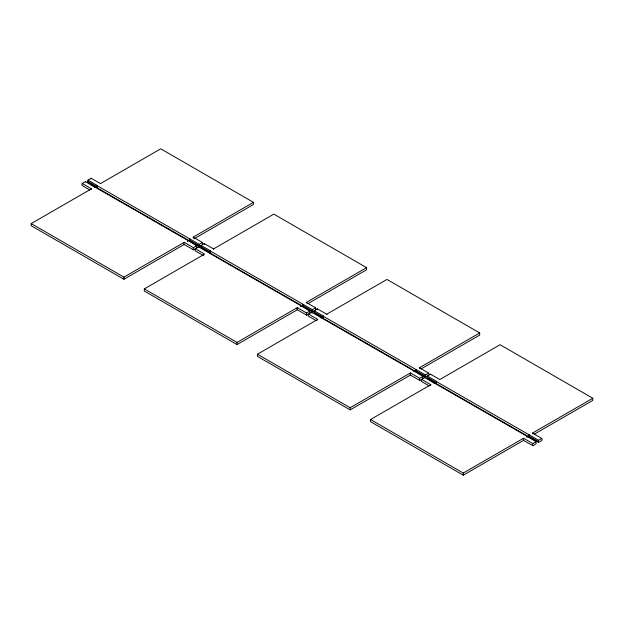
<?xml version="1.0" encoding="UTF-8"?>
<svg xmlns="http://www.w3.org/2000/svg" width="624" height="624" viewBox="0 0 624 624"><rect width="100%" height="100%" fill="white"/><g stroke="black" fill="none" stroke-linecap="round" stroke-linejoin="round"><path stroke-width="0.94" d="M87.968 180.118L97.235 185.476L96.993 187.754L87.968 182.263L87.968 180.118L91.174 178.269L100.448 183.62L160.742 148.808L253.453 202.34L253.453 204.485L194.002 238.805M97.235 187.613L97.235 185.476M213.751 249.335A2.621 1.513 -60 0 0 213.564 248.921L204.29 243.571L199.228 246.496L189.953 241.145L189.766 239.624L189.953 239L199.228 244.358L202.441 242.502A2.621 1.513 -60 0 1 202.441 244.639M187.606 240.88L187.668 241.394L187.668 240.326L196.693 245.817L196.693 247.962M199.228 246.496L199.228 244.358M210.35 252.923L201.084 247.564L201.084 245.427L210.35 250.778L210.101 253.063L210.35 250.778M326.867 314.644A2.621 1.513 -60 0 0 326.68 314.231L317.405 308.88L312.343 311.805L303.069 306.446L302.882 304.933L303.069 304.309L312.343 309.66L315.549 307.811A2.621 1.513 -60 0 1 315.549 309.949M312.343 311.805L312.343 309.66M323.466 318.224L314.192 312.874L314.192 310.729L323.466 316.087L323.216 318.373L323.466 316.087M534.183 434.242L592.8 400.397L592.8 398.26L500.081 344.729L439.795 379.54L430.521 374.182L425.459 377.107L416.185 371.756L415.997 370.235L416.185 369.619L425.459 374.969L428.665 373.113A2.621 1.513 -60 0 1 428.665 375.258M425.459 377.107L425.459 374.969M436.582 383.534L427.307 378.183L427.307 376.038L436.582 381.389L436.332 383.674L436.582 381.389M529.051 436.137L529.3 434.92L538.574 440.271L541.78 438.422A2.621 1.513 -60 0 1 541.78 440.56L538.574 442.416L529.3 437.065L529.051 436.137L538.325 441.488L538.574 442.416M538.325 441.488L538.574 440.271M309.808 313.271L309.808 311.126L300.784 305.627L300.784 306.704L300.534 305.776M422.916 378.573L422.916 376.436L413.899 370.937L311.657 312.195L306.595 315.12L297.32 309.769L237.034 344.573L144.316 291.049L144.316 288.904L204.602 254.101L195.335 248.742A2.621 1.513 -60 0 0 195.335 250.887L203.759 255.754M89.801 189.961L82.22 185.578A2.621 1.513 -60 0 1 82.22 183.44L85.426 181.584L94.887 187.348M300.784 305.627L198.541 246.893L193.479 249.818L184.205 244.46L123.919 279.271L31.2 225.74L31.2 223.603L91.486 188.791L82.22 183.44M94.7 186.935L187.668 240.326M31.2 223.603L123.919 277.126L184.205 242.323L193.479 247.673L196.693 245.817M96.993 185.617L189.953 239M193.417 238.079A2.621 1.513 -60 0 0 193.167 237.151L253.453 202.34M96.993 187.754L189.953 241.145M213.564 248.921L273.85 214.118L366.569 267.649L366.569 269.786L307.96 303.631M144.316 288.904L237.034 342.436L297.32 307.624L306.595 312.983L309.808 311.126M210.101 250.926L303.069 304.309M306.47 302.866A2.621 1.513 -60 0 0 306.283 302.453L366.569 267.649M210.101 253.063L303.069 306.446M434.234 383.269L424.772 377.504L419.71 380.429L410.436 375.079L350.15 409.882L257.431 356.351L257.431 354.214L317.717 319.402L308.443 314.051A2.621 1.513 -60 0 0 308.443 316.196L316.033 320.572M326.68 314.231L386.966 279.427L479.684 332.951L479.684 335.096L421.067 368.932M257.431 354.214L350.15 407.745L410.436 372.934L419.71 378.284L422.916 376.436M323.216 316.228L416.185 369.619M419.648 368.69A2.621 1.513 -60 0 0 419.398 367.762L479.684 332.951M323.216 318.373L416.185 371.756M526.765 436.387L527.007 437.315L527.007 436.246L536.032 441.737L536.032 443.882L532.826 445.731L523.552 440.38L463.258 475.192L370.547 421.66L370.547 419.515L430.833 384.712L421.559 379.361A2.621 1.513 -60 0 0 421.559 381.498L429.148 385.882M434.047 382.855L527.007 436.246M370.547 419.515L463.258 473.047L523.552 438.243L532.826 443.594L536.032 441.737M436.332 381.537L529.3 434.92M532.756 433.992A2.621 1.513 -60 0 0 532.514 433.064L592.8 398.26M436.332 383.674L529.3 437.065M193.167 237.151L202.441 242.502M306.283 302.453L315.549 307.811M419.398 367.762L428.665 373.113M532.514 433.064L541.78 438.422M87.719 181.334L96.993 186.685M189.704 240.217L198.978 245.567M200.834 246.644L210.101 251.995M302.819 305.526L312.094 310.877M313.95 311.945L323.216 317.296M415.935 370.828L425.209 376.178M427.066 377.255L436.332 382.606M195.25 245.778L196.934 246.745M424.772 377.504L424.96 377.91M413.65 371.077L413.829 371.491M320.931 317.554L321.118 317.959M311.657 312.195L311.906 313.123M198.541 246.893L198.728 247.299M85.426 181.584L85.613 181.997M529.051 435.068L529.051 437.206M463.258 473.047L463.258 475.192M415.935 369.759L415.935 371.896M350.15 407.745L350.15 409.882M302.819 304.45L302.819 306.595M237.034 342.436L237.034 344.573M189.704 239.148L189.704 241.285M123.919 277.126L123.919 279.271M430.521 374.182A2.621 1.513 -60 0 1 430.708 374.595M204.29 243.571A2.621 1.513 -60 0 1 204.539 244.499M297.32 309.769A2.621 1.513 -60 0 1 297.32 307.624M306.595 315.12A2.621 1.513 -60 0 1 306.595 312.983M523.552 440.38A2.621 1.513 -60 0 1 523.552 438.243M532.826 445.731A2.621 1.513 -60 0 1 532.826 443.594M430.646 385.336A2.621 1.513 -60 0 1 430.833 384.712M91.174 178.269A2.621 1.513 -60 0 1 91.361 178.675M317.405 308.88A2.621 1.513 -60 0 1 317.593 309.286M419.71 380.429A2.621 1.513 -60 0 1 419.71 378.284M317.53 320.026A2.621 1.513 -60 0 1 317.717 319.402M410.436 375.079A2.621 1.513 -60 0 1 410.436 372.934M184.205 244.46A2.621 1.513 -60 0 1 184.205 242.323M193.479 249.818A2.621 1.513 -60 0 1 193.479 247.673M91.307 189.415A2.621 1.513 -60 0 1 91.486 188.791"/></g></svg>
